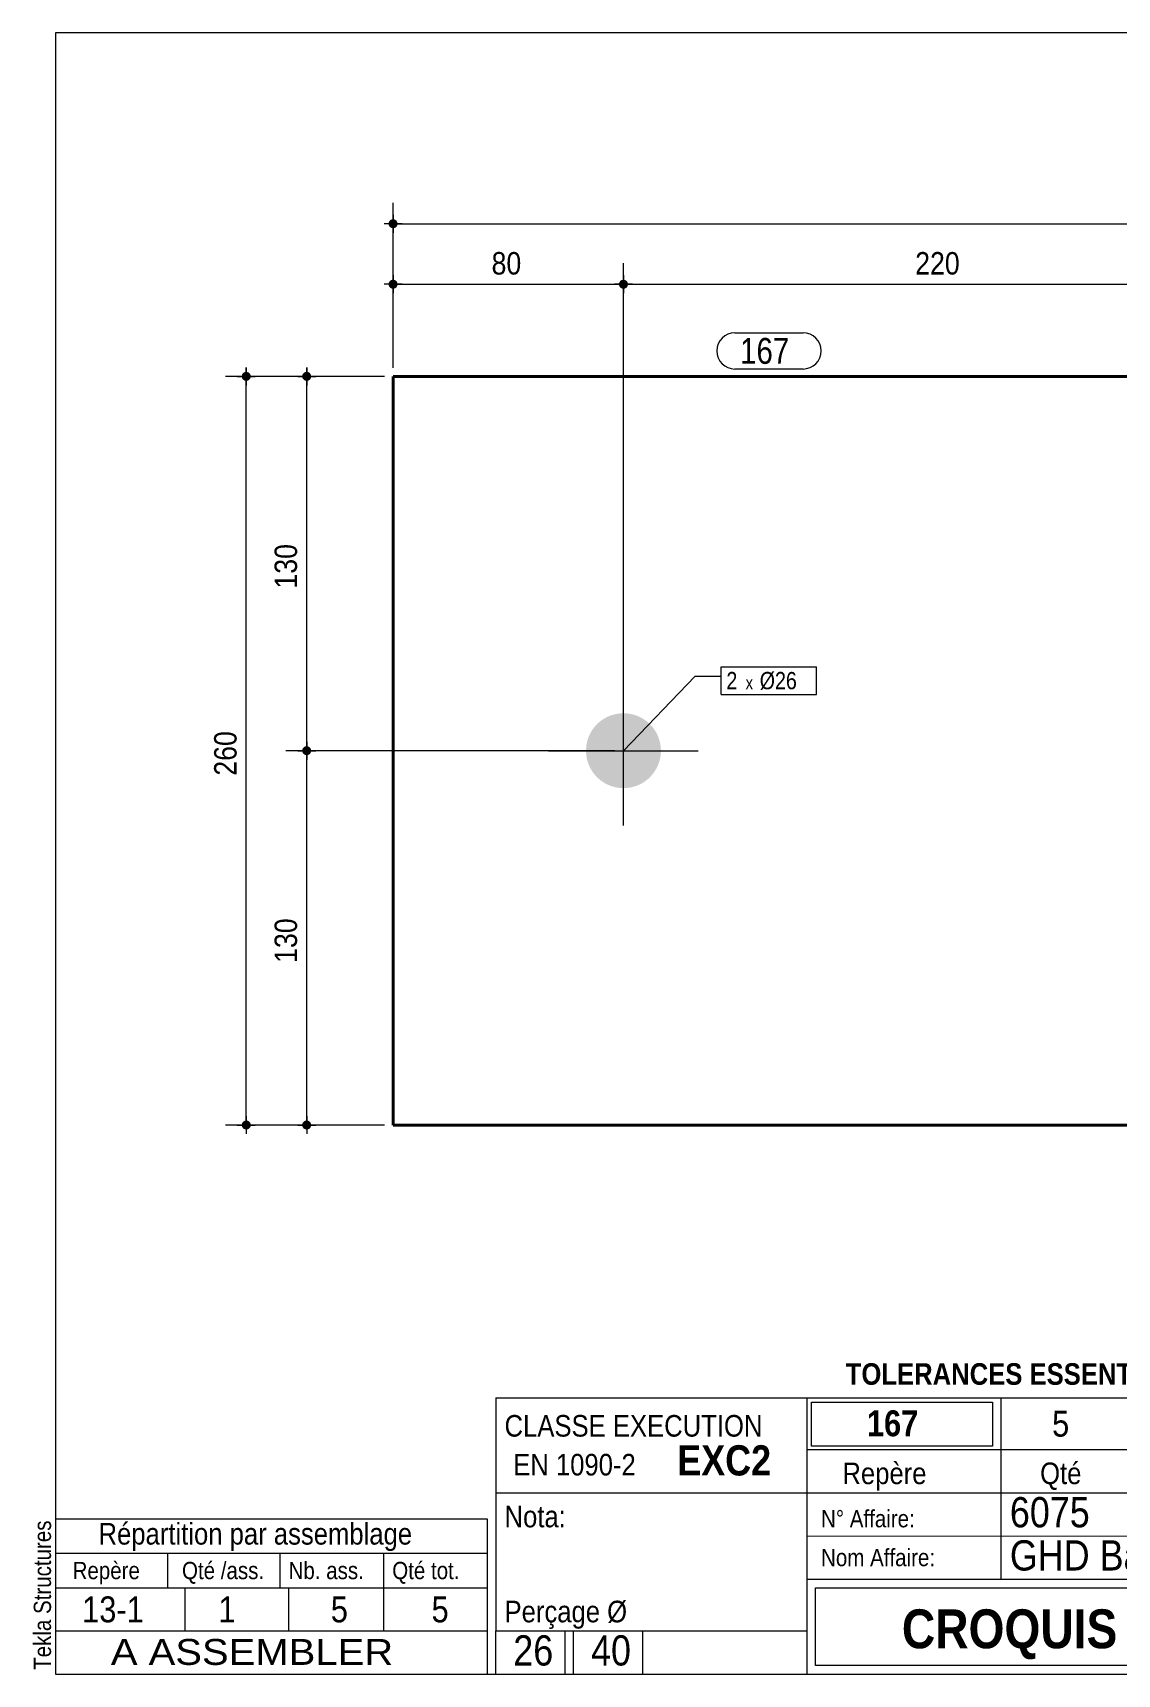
# Model space of a CAD drawing. Header units: millimetres. Extents: x 2 to 287, y 5 to 195.
# Drawn here: x 2.4 to 127.9, y 5 to 195 of the extents above; entities that cross this region are included whole.
import ezdxf

# ---------------------------------------------------------------- set-up
doc = ezdxf.new("R2010")
doc.units = ezdxf.units.MM
for name, color, linetype, lineweight in [('Autre type objet', 1, 'Continuous', 0), ('Boulon', 7, 'Continuous', 0), ('Cotation', 7, 'Continuous', 0), ('Désignation boulon', 3, 'Continuous', 0), ('Feuille dessin', 5, 'Continuous', 0), ('Piece', 2, 'Continuous', 0), ('Repère pièce', 3, 'Continuous', 0)]:
    doc.layers.add(name, color=color, linetype=linetype, lineweight=lineweight)
doc.styles.add('ARIAL', font='ARIAL.TTF')
doc.styles.add('ARIAL_BOLD', font='ARIALBD.TTF')
doc.styles.add('ARIAL_NARROW', font='ARIAL.TTF')
doc.styles.add('COMIC_SANS_MS', font='COMIC.TTF')

# ---------------------------------------------------------------- blocks, each defined once
blk = doc.blocks.new('*A2')
at = {"layer": 'Boulon'}
blk.add_hatch(color=256, dxfattribs=at).paths.add_polyline_path([(70.71, 107.57), (70.66, 107.57), (70.61, 107.57), (70.55, 107.57), (70.5, 107.57), (70.45, 107.58), (70.39, 107.58), (70.34, 107.59), (70.29, 107.59), (70.24, 107.6), (70.18, 107.61), (70.13, 107.61), (70.08, 107.62), (70.03, 107.63), (69.97, 107.64), (69.92, 107.65), (69.87, 107.66), (69.82, 107.67), (69.77, 107.68), (69.71, 107.7), (69.66, 107.71), (69.61, 107.72), (69.56, 107.74), (69.51, 107.75), (69.46, 107.77), (69.41, 107.79), (69.36, 107.8), (69.31, 107.82), (69.26, 107.84), (69.21, 107.86), (69.16, 107.88), (69.11, 107.9), (69.06, 107.92), (69.01, 107.94), (68.96, 107.96), (68.91, 107.98), (68.87, 108.01), (68.82, 108.03), (68.77, 108.05), (68.72, 108.08), (68.68, 108.1), (68.63, 108.13), (68.58, 108.16), (68.54, 108.18), (68.49, 108.21), (68.45, 108.24), (68.4, 108.27), (68.36, 108.3), (68.32, 108.33), (68.27, 108.36), (68.23, 108.39), (68.19, 108.42), (68.14, 108.45), (68.1, 108.48), (68.06, 108.52), (68.02, 108.55), (67.98, 108.58), (67.94, 108.62), (67.9, 108.65), (67.86, 108.69), (67.82, 108.73), (67.78, 108.76), (67.74, 108.8), (67.7, 108.84), (67.67, 108.87), (67.63, 108.91), (67.59, 108.95), (67.56, 108.99), (67.52, 109.03), (67.49, 109.07), (67.45, 109.11), (67.42, 109.15), (67.38, 109.19), (67.35, 109.23), (67.32, 109.28), (67.29, 109.32), (67.25, 109.36), (67.22, 109.4), (67.19, 109.45), (67.16, 109.49), (67.13, 109.54), (67.11, 109.58), (67.08, 109.63), (67.05, 109.67), (67.02, 109.72), (67, 109.76), (66.97, 109.81), (66.95, 109.86), (66.92, 109.9), (66.9, 109.95), (66.87, 110), (66.85, 110.05), (66.83, 110.1), (66.81, 110.14), (66.78, 110.19), (66.76, 110.24), (66.74, 110.29), (66.72, 110.34), (66.7, 110.39), (66.69, 110.44), (66.67, 110.49), (66.65, 110.54), (66.64, 110.59), (66.62, 110.64), (66.6, 110.69), (66.59, 110.74), (66.58, 110.8), (66.56, 110.85), (66.55, 110.9), (66.54, 110.95), (66.53, 111), (66.52, 111.05), (66.51, 111.11), (66.5, 111.16), (66.49, 111.21), (66.48, 111.26), (66.47, 111.32), (66.47, 111.37), (66.46, 111.42), (66.45, 111.48), (66.45, 111.53), (66.45, 111.58), (66.44, 111.63), (66.44, 111.69), (66.44, 111.74), (66.43, 111.79), (66.43, 111.85), (66.43, 111.9), (66.43, 111.95), (66.43, 112.01), (66.44, 112.06), (66.44, 112.11), (66.44, 112.17), (66.45, 112.22), (66.45, 112.27), (66.45, 112.32), (66.46, 112.38), (66.47, 112.43), (66.47, 112.48), (66.48, 112.54), (66.49, 112.59), (66.5, 112.64), (66.51, 112.69), (66.52, 112.75), (66.53, 112.8), (66.54, 112.85), (66.55, 112.9), (66.56, 112.95), (66.58, 113), (66.59, 113.06), (66.6, 113.11), (66.62, 113.16), (66.64, 113.21), (66.65, 113.26), (66.67, 113.31), (66.69, 113.36), (66.7, 113.41), (66.72, 113.46), (66.74, 113.51), (66.76, 113.56), (66.78, 113.61), (66.81, 113.66), (66.83, 113.7), (66.85, 113.75), (66.87, 113.8), (66.9, 113.85), (66.92, 113.9), (66.95, 113.94), (66.97, 113.99), (67, 114.04), (67.02, 114.08), (67.05, 114.13), (67.08, 114.17), (67.11, 114.22), (67.13, 114.26), (67.16, 114.31), (67.19, 114.35), (67.22, 114.4), (67.25, 114.44), (67.29, 114.48), (67.32, 114.52), (67.35, 114.57), (67.38, 114.61), (67.42, 114.65), (67.45, 114.69), (67.49, 114.73), (67.52, 114.77), (67.56, 114.81), (67.59, 114.85), (67.63, 114.89), (67.67, 114.93), (67.7, 114.96), (67.74, 115), (67.78, 115.04), (67.82, 115.07), (67.86, 115.11), (67.9, 115.15), (67.94, 115.18), (67.98, 115.22), (68.02, 115.25), (68.06, 115.28), (68.1, 115.32), (68.14, 115.35), (68.19, 115.38), (68.23, 115.41), (68.27, 115.44), (68.32, 115.47), (68.36, 115.5), (68.4, 115.53), (68.45, 115.56), (68.49, 115.59), (68.54, 115.62), (68.58, 115.64), (68.63, 115.67), (68.68, 115.7), (68.72, 115.72), (68.77, 115.75), (68.82, 115.77), (68.87, 115.79), (68.91, 115.82), (68.96, 115.84), (69.01, 115.86), (69.06, 115.88), (69.11, 115.9), (69.16, 115.92), (69.21, 115.94), (69.26, 115.96), (69.31, 115.98), (69.36, 116), (69.41, 116.01), (69.46, 116.03), (69.51, 116.05), (69.56, 116.06), (69.61, 116.08), (69.66, 116.09), (69.71, 116.1), (69.77, 116.12), (69.82, 116.13), (69.87, 116.14), (69.92, 116.15), (69.97, 116.16), (70.03, 116.17), (70.08, 116.18), (70.13, 116.19), (70.18, 116.19), (70.24, 116.2), (70.29, 116.21), (70.34, 116.21), (70.39, 116.22), (70.45, 116.22), (70.5, 116.23), (70.55, 116.23), (70.61, 116.23), (70.66, 116.23), (70.71, 116.23), (70.77, 116.23), (70.82, 116.23), (70.87, 116.23), (70.93, 116.23), (70.98, 116.23), (71.03, 116.23), (71.09, 116.22), (71.14, 116.22), (71.19, 116.21), (71.24, 116.21), (71.3, 116.2), (71.35, 116.19), (71.4, 116.19), (71.46, 116.18), (71.51, 116.17), (71.56, 116.16), (71.61, 116.15), (71.66, 116.14), (71.72, 116.13), (71.77, 116.12), (71.82, 116.1), (71.87, 116.09), (71.92, 116.08), (71.97, 116.06), (72.02, 116.05), (72.08, 116.03), (72.13, 116.01), (72.18, 116), (72.23, 115.98), (72.28, 115.96), (72.33, 115.94), (72.38, 115.92), (72.42, 115.9), (72.47, 115.88), (72.52, 115.86), (72.57, 115.84), (72.62, 115.82), (72.67, 115.79), (72.71, 115.77), (72.76, 115.75), (72.81, 115.72), (72.86, 115.7), (72.9, 115.67), (72.95, 115.64), (72.99, 115.62), (73.04, 115.59), (73.08, 115.56), (73.13, 115.53), (73.17, 115.5), (73.22, 115.47), (73.26, 115.44), (73.31, 115.41), (73.35, 115.38), (73.39, 115.35), (73.43, 115.32), (73.47, 115.28), (73.52, 115.25), (73.56, 115.22), (73.6, 115.18), (73.64, 115.15), (73.68, 115.11), (73.72, 115.07), (73.75, 115.04), (73.79, 115), (73.83, 114.96), (73.87, 114.93), (73.91, 114.89), (73.94, 114.85), (73.98, 114.81), (74.01, 114.77), (74.05, 114.73), (74.08, 114.69), (74.12, 114.65), (74.15, 114.61), (74.18, 114.57), (74.22, 114.52), (74.25, 114.48), (74.28, 114.44), (74.31, 114.4), (74.34, 114.35), (74.37, 114.31), (74.4, 114.26), (74.43, 114.22), (74.46, 114.17), (74.48, 114.13), (74.51, 114.08), (74.54, 114.04), (74.56, 113.99), (74.59, 113.94), (74.61, 113.9), (74.64, 113.85), (74.66, 113.8), (74.68, 113.75), (74.71, 113.7), (74.73, 113.66), (74.75, 113.61), (74.77, 113.56), (74.79, 113.51), (74.81, 113.46), (74.83, 113.41), (74.85, 113.36), (74.86, 113.31), (74.88, 113.26), (74.9, 113.21), (74.91, 113.16), (74.93, 113.11), (74.94, 113.06), (74.96, 113), (74.97, 112.95), (74.98, 112.9), (74.99, 112.85), (75.01, 112.8), (75.02, 112.75), (75.03, 112.69), (75.04, 112.64), (75.04, 112.59), (75.05, 112.54), (75.06, 112.48), (75.07, 112.43), (75.07, 112.38), (75.08, 112.32), (75.08, 112.27), (75.09, 112.22), (75.09, 112.17), (75.09, 112.11), (75.1, 112.06), (75.1, 112.01), (75.1, 111.95), (75.1, 111.9), (75.1, 111.85), (75.1, 111.79), (75.1, 111.74), (75.09, 111.69), (75.09, 111.63), (75.09, 111.58), (75.08, 111.53), (75.08, 111.48), (75.07, 111.42), (75.07, 111.37), (75.06, 111.32), (75.05, 111.26), (75.04, 111.21), (75.04, 111.16), (75.03, 111.11), (75.02, 111.05), (75.01, 111), (74.99, 110.95), (74.98, 110.9), (74.97, 110.85), (74.96, 110.8), (74.94, 110.74), (74.93, 110.69), (74.91, 110.64), (74.9, 110.59), (74.88, 110.54), (74.86, 110.49), (74.85, 110.44), (74.83, 110.39), (74.81, 110.34), (74.79, 110.29), (74.77, 110.24), (74.75, 110.19), (74.73, 110.14), (74.71, 110.1), (74.68, 110.05), (74.66, 110), (74.64, 109.95), (74.61, 109.9), (74.59, 109.86), (74.56, 109.81), (74.54, 109.76), (74.51, 109.72), (74.48, 109.67), (74.46, 109.63), (74.43, 109.58), (74.4, 109.54), (74.37, 109.49), (74.34, 109.45), (74.31, 109.4), (74.28, 109.36), (74.25, 109.32), (74.22, 109.28), (74.18, 109.23), (74.15, 109.19), (74.12, 109.15), (74.08, 109.11), (74.05, 109.07), (74.01, 109.03), (73.98, 108.99), (73.94, 108.95), (73.91, 108.91), (73.87, 108.87), (73.83, 108.84), (73.79, 108.8), (73.75, 108.76), (73.72, 108.73), (73.68, 108.69), (73.64, 108.65), (73.6, 108.62), (73.56, 108.58), (73.52, 108.55), (73.47, 108.52), (73.43, 108.48), (73.39, 108.45), (73.35, 108.42), (73.31, 108.39), (73.26, 108.36), (73.22, 108.33), (73.17, 108.3), (73.13, 108.27), (73.08, 108.24), (73.04, 108.21), (72.99, 108.18), (72.95, 108.16), (72.9, 108.13), (72.86, 108.1), (72.81, 108.08), (72.76, 108.05), (72.71, 108.03), (72.67, 108.01), (72.62, 107.98), (72.57, 107.96), (72.52, 107.94), (72.47, 107.92), (72.42, 107.9), (72.38, 107.88), (72.33, 107.86), (72.28, 107.84), (72.23, 107.82), (72.18, 107.8), (72.13, 107.79), (72.08, 107.77), (72.02, 107.75), (71.97, 107.74), (71.92, 107.72), (71.87, 107.71), (71.82, 107.7), (71.77, 107.68), (71.72, 107.67), (71.66, 107.66), (71.61, 107.65), (71.56, 107.64), (71.51, 107.63), (71.46, 107.62), (71.4, 107.61), (71.35, 107.61), (71.3, 107.6), (71.24, 107.59), (71.19, 107.59), (71.14, 107.58), (71.09, 107.58), (71.03, 107.57), (70.98, 107.57), (70.93, 107.57), (70.87, 107.57), (70.82, 107.57), (70.77, 107.57)], flags=17)
at = {"layer": 'Boulon', "linetype": 'Continuous', "lineweight": 0}
for p, q in [((70.77, 103.23), (70.77, 120.57)), ((62.1, 111.9), (79.43, 111.9))]:
    blk.add_line(p, q, dxfattribs=at)
blk = doc.blocks.new('*A3')
at = {"layer": 'Piece', "color": 2, "linetype": 'Continuous', "lineweight": 40}
for p, q in [((44.1, 155.233333), (244.1, 155.233333)), ((44.1, 68.566667), (44.1, 155.233333)), ((244.1, 68.566667), (44.1, 68.566667))]:
    blk.add_line(p, q, dxfattribs=at)
blk = doc.blocks.new('*A4')
at = {"layer": 'Feuille dessin', "linetype": 'Continuous', "lineweight": 0}
for p, q in [((282, 195), (5, 195)), ((5, 195), (5, 5)), ((5, 5), (282, 5))]:
    blk.add_line(p, q, dxfattribs=at)
at = {"layer": 'Feuille dessin', "style": 'ARIAL', "width": 0.85}
blk.add_text('Tekla Structures', height=2, rotation=90, dxfattribs=at).set_placement((4.5, 5.5))
blk = doc.blocks.new('*A5')
at = {"layer": 'Autre type objet', "linetype": 'Continuous', "lineweight": 0}
for p, q in [((56, 37), (92, 37)), ((56, 37), (56, 10)), ((92, 37), (92, 10)), ((56, 26), (92, 26)), ((56, 10), (92, 10)), ((56, 5), (56, 10)), ((64, 5), (64, 10)), ((65, 5), (65, 10)), ((73, 5), (73, 10)), ((56, 5), (64, 5)), ((65, 5), (73, 5))]:
    blk.add_line(p, q, dxfattribs=at)
at = {"layer": 'Autre type objet', "width": 0.85}
for s, height, style, p in [('CLASSE EXECUTION', 2.5, 'ARIAL', (57, 32.5)), ('EN 1090-2', 2.5, 'ARIAL', (58, 28)), ('EXC2', 3.5, 'ARIAL_BOLD', (77, 28)), ('Nota:', 2.5, 'ARIAL', (57, 22)), ('Perçage Ø', 2.5, 'ARIAL', (57, 11)), ('26', 3.5, 'ARIAL_NARROW', (58.014234, 6)), ('40', 3.5, 'ARIAL_NARROW', (67.014234, 6))]:
    blk.add_text(s, height=height, dxfattribs=dict(at, style=style)).set_placement(p)
blk = doc.blocks.new('*A6')
at = {"layer": 'Autre type objet', "linetype": 'Continuous', "lineweight": 0}
for p, q in [((5, 23), (55, 23)), ((5, 23), (5, 15)), ((55, 23), (55, 15)), ((5, 19), (55, 19)), ((18, 19), (18, 15)), ((31, 19), (31, 15)), ((43, 19), (43, 15)), ((5, 15), (55, 15)), ((5, 15), (5, 10)), ((20, 15), (20, 10)), ((32, 15), (32, 10)), ((43, 15), (43, 10)), ((55, 15), (55, 10)), ((5, 10), (55, 10))]:
    blk.add_line(p, q, dxfattribs=at)
at = {"layer": 'Autre type objet', "style": 'ARIAL', "width": 0.85}
for s, height, p in [('Répartition par assemblage', 2.5, (10, 20)), ('Repère', 2, (7, 16)), ('Qté /ass.', 2, (19.663086, 16)), ('Nb. ass.', 2, (32, 16)), ('Qté tot.', 2, (44, 16)), ('13-1', 3, (8.103027, 11)), ('1', 3, (23.885986, 11)), ('5', 3, (36.889404, 11)), ('5', 3, (48.551514, 11))]:
    blk.add_text(s, height=height, dxfattribs=at).set_placement(p)
blk = doc.blocks.new('*A8')
at = {"layer": 'Autre type objet', "linetype": 'Continuous', "lineweight": 0}
for p, q in [((92, 37), (282, 37)), ((92, 37), (92, 31)), ((92.51953, 36.5), (113.5, 36.5)), ((92.51953, 31.394341), (92.51953, 36.5)), ((113.5, 36.5), (113.5, 31.394341)), ((114.5, 31), (114.5, 37)), ((92, 31), (282, 31)), ((92, 31), (92, 5)), ((113.5, 31.394341), (92.51953, 31.394341)), ((114.5, 16), (114.5, 31)), ((92, 26), (282, 26)), ((92, 21), (241.327069, 20.935451)), ((92, 16), (181, 16)), ((93, 15), (180, 15)), ((93, 6), (93, 15)), ((180, 6), (93, 6)), ((92, 5), (282, 5))]:
    blk.add_line(p, q, dxfattribs=at)
at = {"layer": 'Autre type objet', "width": 0.85}
for s, height, style, p in [('TOLERANCES ESSENTIELLES CONFORMES A LA NORME 1090-1', 2.5, 'ARIAL_BOLD', (96.5, 38.5)), ('167', 3, 'ARIAL_BOLD', (98.951496, 32.540141)), ('5', 3, 'ARIAL', (120.389893, 32.5)), ('Repère', 2.5, 'ARIAL', (96.112978, 27)), ('Qté', 2.5, 'ARIAL', (119, 27)), ('6075', 3.5, 'ARIAL', (115.5, 22)), ('N° Affaire:', 2, 'ARIAL', (93.640566, 22)), ('Nom Affaire:', 2, 'ARIAL', (93.640566, 17.5)), ('GHD Bât N', 3.5, 'ARIAL', (115.5, 17)), ('CROQUIS   DE  DEBIT', 4.5, 'ARIAL_BOLD', (103, 8))]:
    blk.add_text(s, height=height, dxfattribs=dict(at, style=style)).set_placement(p)
blk = doc.blocks.new('*A9')
at = {"layer": 'Autre type objet', "linetype": 'Continuous', "lineweight": 0}
for p, q in [((5, 10), (55, 10)), ((5, 10), (5, 5)), ((55, 10), (55, 5)), ((5, 5), (55, 5))]:
    blk.add_line(p, q, dxfattribs=at)
at = {"layer": 'Autre type objet', "style": 'ARIAL', "width": 1.105}
blk.add_text('A ASSEMBLER', height=3, dxfattribs=at).set_placement((11.423651, 6.073465))
blk = doc.blocks.new('*A10')
at = {"layer": 'Cotation'}
for points in [[(27.07, 154.71), (27.05, 154.72), (27.02, 154.72), (27, 154.72), (26.97, 154.73), (26.95, 154.74), (26.92, 154.74), (26.9, 154.75), (26.88, 154.76), (26.85, 154.77), (26.83, 154.79), (26.81, 154.8), (26.79, 154.82), (26.77, 154.83), (26.75, 154.85), (26.73, 154.87), (26.71, 154.88), (26.7, 154.9), (26.68, 154.92), (26.67, 154.94), (26.65, 154.97), (26.64, 154.99), (26.63, 155.01), (26.62, 155.03), (26.61, 155.06), (26.6, 155.08), (26.6, 155.11), (26.59, 155.13), (26.59, 155.16), (26.58, 155.18), (26.58, 155.21), (26.58, 155.23), (26.58, 155.26), (26.58, 155.28), (26.59, 155.31), (26.59, 155.33), (26.6, 155.36), (26.6, 155.38), (26.61, 155.41), (26.62, 155.43), (26.63, 155.46), (26.64, 155.48), (26.65, 155.5), (26.67, 155.52), (26.68, 155.54), (26.7, 155.56), (26.71, 155.58), (26.73, 155.6), (26.75, 155.62), (26.77, 155.64), (26.79, 155.65), (26.81, 155.67), (26.83, 155.68), (26.85, 155.69), (26.88, 155.7), (26.9, 155.71), (26.92, 155.72), (26.95, 155.73), (26.97, 155.74), (27, 155.74), (27.02, 155.75), (27.05, 155.75), (27.07, 155.75), (27.1, 155.75), (27.13, 155.75), (27.15, 155.75), (27.18, 155.75), (27.2, 155.74), (27.23, 155.74), (27.25, 155.73), (27.28, 155.72), (27.3, 155.71), (27.32, 155.7), (27.35, 155.69), (27.37, 155.68), (27.39, 155.67), (27.41, 155.65), (27.43, 155.64), (27.45, 155.62), (27.47, 155.6), (27.49, 155.58), (27.5, 155.56), (27.52, 155.54), (27.53, 155.52), (27.55, 155.5), (27.56, 155.48), (27.57, 155.46), (27.58, 155.43), (27.59, 155.41), (27.6, 155.38), (27.6, 155.36), (27.61, 155.33), (27.61, 155.31), (27.62, 155.28), (27.62, 155.26), (27.62, 155.23), (27.62, 155.21), (27.62, 155.18), (27.61, 155.16), (27.61, 155.13), (27.6, 155.11), (27.6, 155.08), (27.59, 155.06), (27.58, 155.03), (27.57, 155.01), (27.56, 154.99), (27.55, 154.97), (27.53, 154.94), (27.52, 154.92), (27.5, 154.9), (27.49, 154.88), (27.47, 154.87), (27.45, 154.85), (27.43, 154.83), (27.41, 154.82), (27.39, 154.8), (27.37, 154.79), (27.35, 154.77), (27.32, 154.76), (27.3, 154.75), (27.28, 154.74), (27.25, 154.74), (27.23, 154.73), (27.2, 154.72), (27.18, 154.72), (27.15, 154.72), (27.13, 154.71), (27.1, 154.71)], [(27.07, 68.05), (27.05, 68.05), (27.02, 68.05), (27, 68.06), (26.97, 68.06), (26.95, 68.07), (26.92, 68.08), (26.9, 68.09), (26.88, 68.1), (26.85, 68.11), (26.83, 68.12), (26.81, 68.13), (26.79, 68.15), (26.77, 68.16), (26.75, 68.18), (26.73, 68.2), (26.71, 68.22), (26.7, 68.24), (26.68, 68.26), (26.67, 68.28), (26.65, 68.3), (26.64, 68.32), (26.63, 68.34), (26.62, 68.37), (26.61, 68.39), (26.6, 68.42), (26.6, 68.44), (26.59, 68.47), (26.59, 68.49), (26.58, 68.52), (26.58, 68.54), (26.58, 68.57), (26.58, 68.59), (26.58, 68.62), (26.59, 68.64), (26.59, 68.67), (26.6, 68.69), (26.6, 68.72), (26.61, 68.74), (26.62, 68.77), (26.63, 68.79), (26.64, 68.81), (26.65, 68.83), (26.67, 68.86), (26.68, 68.88), (26.7, 68.9), (26.71, 68.92), (26.73, 68.93), (26.75, 68.95), (26.77, 68.97), (26.79, 68.98), (26.81, 69), (26.83, 69.01), (26.85, 69.03), (26.88, 69.04), (26.9, 69.05), (26.92, 69.06), (26.95, 69.06), (26.97, 69.07), (27, 69.08), (27.02, 69.08), (27.05, 69.08), (27.07, 69.09), (27.1, 69.09), (27.13, 69.09), (27.15, 69.08), (27.18, 69.08), (27.2, 69.08), (27.23, 69.07), (27.25, 69.06), (27.28, 69.06), (27.3, 69.05), (27.32, 69.04), (27.35, 69.03), (27.37, 69.01), (27.39, 69), (27.41, 68.98), (27.43, 68.97), (27.45, 68.95), (27.47, 68.93), (27.49, 68.92), (27.5, 68.9), (27.52, 68.88), (27.53, 68.86), (27.55, 68.83), (27.56, 68.81), (27.57, 68.79), (27.58, 68.77), (27.59, 68.74), (27.6, 68.72), (27.6, 68.69), (27.61, 68.67), (27.61, 68.64), (27.62, 68.62), (27.62, 68.59), (27.62, 68.57), (27.62, 68.54), (27.62, 68.52), (27.61, 68.49), (27.61, 68.47), (27.6, 68.44), (27.6, 68.42), (27.59, 68.39), (27.58, 68.37), (27.57, 68.34), (27.56, 68.32), (27.55, 68.3), (27.53, 68.28), (27.52, 68.26), (27.5, 68.24), (27.49, 68.22), (27.47, 68.2), (27.45, 68.18), (27.43, 68.16), (27.41, 68.15), (27.39, 68.13), (27.37, 68.12), (27.35, 68.11), (27.32, 68.1), (27.3, 68.09), (27.28, 68.08), (27.25, 68.07), (27.23, 68.06), (27.2, 68.06), (27.18, 68.05), (27.15, 68.05), (27.13, 68.05), (27.1, 68.05)]]:
    blk.add_hatch(color=256, dxfattribs=at).paths.add_polyline_path(points, flags=17)
at = {"layer": 'Cotation', "linetype": 'Continuous', "lineweight": 0}
for p, q in [((27.1, 156.27), (27.1, 154.19)), ((27.1, 155.23), (27.1, 156.27)), ((43.1, 155.23), (24.68, 155.23)), ((26.06, 155.23), (28.14, 155.23)), ((27.1, 68.57), (27.1, 155.23)), ((43.1, 68.57), (24.68, 68.57)), ((26.06, 68.57), (28.14, 68.57)), ((27.1, 69.61), (27.1, 67.53)), ((27.1, 68.57), (27.1, 67.53))]:
    blk.add_line(p, q, dxfattribs=at)
at = {"layer": 'Cotation'}
for p in [(27.1, 155.23), (27.1, 68.57)]:
    blk.add_point(p, dxfattribs=at)
at = {"layer": 'Cotation', "style": 'ARIAL', "width": 0.85}
blk.add_text('260', height=2.6, rotation=90.0002, dxfattribs=at).set_placement((25.98, 109.01))
blk = doc.blocks.new('*A11')
at = {"layer": 'Cotation'}
for points in [[(34.07, 111.38), (34.05, 111.38), (34.02, 111.39), (34, 111.39), (33.97, 111.4), (33.95, 111.4), (33.92, 111.41), (33.9, 111.42), (33.88, 111.43), (33.85, 111.44), (33.83, 111.45), (33.81, 111.47), (33.79, 111.48), (33.77, 111.5), (33.75, 111.51), (33.73, 111.53), (33.71, 111.55), (33.7, 111.57), (33.68, 111.59), (33.67, 111.61), (33.65, 111.63), (33.64, 111.65), (33.63, 111.68), (33.62, 111.7), (33.61, 111.72), (33.6, 111.75), (33.6, 111.77), (33.59, 111.8), (33.59, 111.82), (33.58, 111.85), (33.58, 111.87), (33.58, 111.9), (33.58, 111.93), (33.58, 111.95), (33.59, 111.98), (33.59, 112), (33.6, 112.03), (33.6, 112.05), (33.61, 112.08), (33.62, 112.1), (33.63, 112.12), (33.64, 112.15), (33.65, 112.17), (33.67, 112.19), (33.68, 112.21), (33.7, 112.23), (33.71, 112.25), (33.73, 112.27), (33.75, 112.29), (33.77, 112.3), (33.79, 112.32), (33.81, 112.33), (33.83, 112.35), (33.85, 112.36), (33.88, 112.37), (33.9, 112.38), (33.92, 112.39), (33.95, 112.4), (33.97, 112.4), (34, 112.41), (34.02, 112.41), (34.05, 112.42), (34.07, 112.42), (34.1, 112.42), (34.13, 112.42), (34.15, 112.42), (34.18, 112.41), (34.2, 112.41), (34.23, 112.4), (34.25, 112.4), (34.28, 112.39), (34.3, 112.38), (34.32, 112.37), (34.35, 112.36), (34.37, 112.35), (34.39, 112.33), (34.41, 112.32), (34.43, 112.3), (34.45, 112.29), (34.47, 112.27), (34.49, 112.25), (34.5, 112.23), (34.52, 112.21), (34.53, 112.19), (34.55, 112.17), (34.56, 112.15), (34.57, 112.12), (34.58, 112.1), (34.59, 112.08), (34.6, 112.05), (34.6, 112.03), (34.61, 112), (34.61, 111.98), (34.62, 111.95), (34.62, 111.93), (34.62, 111.9), (34.62, 111.87), (34.62, 111.85), (34.61, 111.82), (34.61, 111.8), (34.6, 111.77), (34.6, 111.75), (34.59, 111.72), (34.58, 111.7), (34.57, 111.68), (34.56, 111.65), (34.55, 111.63), (34.53, 111.61), (34.52, 111.59), (34.5, 111.57), (34.49, 111.55), (34.47, 111.53), (34.45, 111.51), (34.43, 111.5), (34.41, 111.48), (34.39, 111.47), (34.37, 111.45), (34.35, 111.44), (34.32, 111.43), (34.3, 111.42), (34.28, 111.41), (34.25, 111.4), (34.23, 111.4), (34.2, 111.39), (34.18, 111.39), (34.15, 111.38), (34.13, 111.38), (34.1, 111.38)], [(34.07, 68.05), (34.05, 68.05), (34.02, 68.05), (34, 68.06), (33.97, 68.06), (33.95, 68.07), (33.92, 68.08), (33.9, 68.09), (33.88, 68.1), (33.85, 68.11), (33.83, 68.12), (33.81, 68.13), (33.79, 68.15), (33.77, 68.16), (33.75, 68.18), (33.73, 68.2), (33.71, 68.22), (33.7, 68.24), (33.68, 68.26), (33.67, 68.28), (33.65, 68.3), (33.64, 68.32), (33.63, 68.34), (33.62, 68.37), (33.61, 68.39), (33.6, 68.42), (33.6, 68.44), (33.59, 68.47), (33.59, 68.49), (33.58, 68.52), (33.58, 68.54), (33.58, 68.57), (33.58, 68.59), (33.58, 68.62), (33.59, 68.64), (33.59, 68.67), (33.6, 68.69), (33.6, 68.72), (33.61, 68.74), (33.62, 68.77), (33.63, 68.79), (33.64, 68.81), (33.65, 68.83), (33.67, 68.86), (33.68, 68.88), (33.7, 68.9), (33.71, 68.92), (33.73, 68.93), (33.75, 68.95), (33.77, 68.97), (33.79, 68.98), (33.81, 69), (33.83, 69.01), (33.85, 69.03), (33.88, 69.04), (33.9, 69.05), (33.92, 69.06), (33.95, 69.06), (33.97, 69.07), (34, 69.08), (34.02, 69.08), (34.05, 69.08), (34.07, 69.09), (34.1, 69.09), (34.13, 69.09), (34.15, 69.08), (34.18, 69.08), (34.2, 69.08), (34.23, 69.07), (34.25, 69.06), (34.28, 69.06), (34.3, 69.05), (34.32, 69.04), (34.35, 69.03), (34.37, 69.01), (34.39, 69), (34.41, 68.98), (34.43, 68.97), (34.45, 68.95), (34.47, 68.93), (34.49, 68.92), (34.5, 68.9), (34.52, 68.88), (34.53, 68.86), (34.55, 68.83), (34.56, 68.81), (34.57, 68.79), (34.58, 68.77), (34.59, 68.74), (34.6, 68.72), (34.6, 68.69), (34.61, 68.67), (34.61, 68.64), (34.62, 68.62), (34.62, 68.59), (34.62, 68.57), (34.62, 68.54), (34.62, 68.52), (34.61, 68.49), (34.61, 68.47), (34.6, 68.44), (34.6, 68.42), (34.59, 68.39), (34.58, 68.37), (34.57, 68.34), (34.56, 68.32), (34.55, 68.3), (34.53, 68.28), (34.52, 68.26), (34.5, 68.24), (34.49, 68.22), (34.47, 68.2), (34.45, 68.18), (34.43, 68.16), (34.41, 68.15), (34.39, 68.13), (34.37, 68.12), (34.35, 68.11), (34.32, 68.1), (34.3, 68.09), (34.28, 68.08), (34.25, 68.07), (34.23, 68.06), (34.2, 68.06), (34.18, 68.05), (34.15, 68.05), (34.13, 68.05), (34.1, 68.05)]]:
    blk.add_hatch(color=256, dxfattribs=at).paths.add_polyline_path(points, flags=17)
at = {"layer": 'Cotation', "linetype": 'Continuous', "lineweight": 0}
for p, q in [((34.1, 112.94), (34.1, 110.86)), ((34.1, 111.9), (34.1, 112.94)), ((69.77, 111.9), (31.68, 111.9)), ((33.06, 111.9), (35.14, 111.9)), ((34.1, 68.57), (34.1, 111.9)), ((43.1, 68.57), (31.68, 68.57)), ((33.06, 68.57), (35.14, 68.57)), ((34.1, 69.61), (34.1, 67.53)), ((34.1, 68.57), (34.1, 67.53))]:
    blk.add_line(p, q, dxfattribs=at)
at = {"layer": 'Cotation'}
for p in [(34.1, 111.9), (34.1, 68.57)]:
    blk.add_point(p, dxfattribs=at)
at = {"layer": 'Cotation', "style": 'ARIAL', "width": 0.85}
blk.add_text('130', height=2.6, rotation=90.0002, dxfattribs=at).set_placement((32.98, 87.34))
blk = doc.blocks.new('*A12')
at = {"layer": 'Cotation'}
for points in [[(34.07, 154.71), (34.05, 154.72), (34.02, 154.72), (34, 154.72), (33.97, 154.73), (33.95, 154.74), (33.92, 154.74), (33.9, 154.75), (33.88, 154.76), (33.85, 154.77), (33.83, 154.79), (33.81, 154.8), (33.79, 154.82), (33.77, 154.83), (33.75, 154.85), (33.73, 154.87), (33.71, 154.88), (33.7, 154.9), (33.68, 154.92), (33.67, 154.94), (33.65, 154.97), (33.64, 154.99), (33.63, 155.01), (33.62, 155.03), (33.61, 155.06), (33.6, 155.08), (33.6, 155.11), (33.59, 155.13), (33.59, 155.16), (33.58, 155.18), (33.58, 155.21), (33.58, 155.23), (33.58, 155.26), (33.58, 155.28), (33.59, 155.31), (33.59, 155.33), (33.6, 155.36), (33.6, 155.38), (33.61, 155.41), (33.62, 155.43), (33.63, 155.46), (33.64, 155.48), (33.65, 155.5), (33.67, 155.52), (33.68, 155.54), (33.7, 155.56), (33.71, 155.58), (33.73, 155.6), (33.75, 155.62), (33.77, 155.64), (33.79, 155.65), (33.81, 155.67), (33.83, 155.68), (33.85, 155.69), (33.88, 155.7), (33.9, 155.71), (33.92, 155.72), (33.95, 155.73), (33.97, 155.74), (34, 155.74), (34.02, 155.75), (34.05, 155.75), (34.07, 155.75), (34.1, 155.75), (34.13, 155.75), (34.15, 155.75), (34.18, 155.75), (34.2, 155.74), (34.23, 155.74), (34.25, 155.73), (34.28, 155.72), (34.3, 155.71), (34.32, 155.7), (34.35, 155.69), (34.37, 155.68), (34.39, 155.67), (34.41, 155.65), (34.43, 155.64), (34.45, 155.62), (34.47, 155.6), (34.49, 155.58), (34.5, 155.56), (34.52, 155.54), (34.53, 155.52), (34.55, 155.5), (34.56, 155.48), (34.57, 155.46), (34.58, 155.43), (34.59, 155.41), (34.6, 155.38), (34.6, 155.36), (34.61, 155.33), (34.61, 155.31), (34.62, 155.28), (34.62, 155.26), (34.62, 155.23), (34.62, 155.21), (34.62, 155.18), (34.61, 155.16), (34.61, 155.13), (34.6, 155.11), (34.6, 155.08), (34.59, 155.06), (34.58, 155.03), (34.57, 155.01), (34.56, 154.99), (34.55, 154.97), (34.53, 154.94), (34.52, 154.92), (34.5, 154.9), (34.49, 154.88), (34.47, 154.87), (34.45, 154.85), (34.43, 154.83), (34.41, 154.82), (34.39, 154.8), (34.37, 154.79), (34.35, 154.77), (34.32, 154.76), (34.3, 154.75), (34.28, 154.74), (34.25, 154.74), (34.23, 154.73), (34.2, 154.72), (34.18, 154.72), (34.15, 154.72), (34.13, 154.71), (34.1, 154.71)], [(34.07, 111.38), (34.05, 111.38), (34.02, 111.39), (34, 111.39), (33.97, 111.4), (33.95, 111.4), (33.92, 111.41), (33.9, 111.42), (33.88, 111.43), (33.85, 111.44), (33.83, 111.45), (33.81, 111.47), (33.79, 111.48), (33.77, 111.5), (33.75, 111.51), (33.73, 111.53), (33.71, 111.55), (33.7, 111.57), (33.68, 111.59), (33.67, 111.61), (33.65, 111.63), (33.64, 111.65), (33.63, 111.68), (33.62, 111.7), (33.61, 111.72), (33.6, 111.75), (33.6, 111.77), (33.59, 111.8), (33.59, 111.82), (33.58, 111.85), (33.58, 111.87), (33.58, 111.9), (33.58, 111.93), (33.58, 111.95), (33.59, 111.98), (33.59, 112), (33.6, 112.03), (33.6, 112.05), (33.61, 112.08), (33.62, 112.1), (33.63, 112.12), (33.64, 112.15), (33.65, 112.17), (33.67, 112.19), (33.68, 112.21), (33.7, 112.23), (33.71, 112.25), (33.73, 112.27), (33.75, 112.29), (33.77, 112.3), (33.79, 112.32), (33.81, 112.33), (33.83, 112.35), (33.85, 112.36), (33.88, 112.37), (33.9, 112.38), (33.92, 112.39), (33.95, 112.4), (33.97, 112.4), (34, 112.41), (34.02, 112.41), (34.05, 112.42), (34.07, 112.42), (34.1, 112.42), (34.13, 112.42), (34.15, 112.42), (34.18, 112.41), (34.2, 112.41), (34.23, 112.4), (34.25, 112.4), (34.28, 112.39), (34.3, 112.38), (34.32, 112.37), (34.35, 112.36), (34.37, 112.35), (34.39, 112.33), (34.41, 112.32), (34.43, 112.3), (34.45, 112.29), (34.47, 112.27), (34.49, 112.25), (34.5, 112.23), (34.52, 112.21), (34.53, 112.19), (34.55, 112.17), (34.56, 112.15), (34.57, 112.12), (34.58, 112.1), (34.59, 112.08), (34.6, 112.05), (34.6, 112.03), (34.61, 112), (34.61, 111.98), (34.62, 111.95), (34.62, 111.93), (34.62, 111.9), (34.62, 111.87), (34.62, 111.85), (34.61, 111.82), (34.61, 111.8), (34.6, 111.77), (34.6, 111.75), (34.59, 111.72), (34.58, 111.7), (34.57, 111.68), (34.56, 111.65), (34.55, 111.63), (34.53, 111.61), (34.52, 111.59), (34.5, 111.57), (34.49, 111.55), (34.47, 111.53), (34.45, 111.51), (34.43, 111.5), (34.41, 111.48), (34.39, 111.47), (34.37, 111.45), (34.35, 111.44), (34.32, 111.43), (34.3, 111.42), (34.28, 111.41), (34.25, 111.4), (34.23, 111.4), (34.2, 111.39), (34.18, 111.39), (34.15, 111.38), (34.13, 111.38), (34.1, 111.38)]]:
    blk.add_hatch(color=256, dxfattribs=at).paths.add_polyline_path(points, flags=17)
at = {"layer": 'Cotation', "linetype": 'Continuous', "lineweight": 0}
for p, q in [((34.1, 156.27), (34.1, 154.19)), ((34.1, 155.23), (34.1, 156.27)), ((43.1, 155.23), (31.68, 155.23)), ((33.06, 155.23), (35.14, 155.23)), ((34.1, 111.9), (34.1, 155.23)), ((34.1, 112.94), (34.1, 110.86)), ((69.77, 111.9), (31.68, 111.9)), ((33.06, 111.9), (35.14, 111.9)), ((34.1, 111.9), (34.1, 110.86))]:
    blk.add_line(p, q, dxfattribs=at)
at = {"layer": 'Cotation'}
for p in [(34.1, 155.23), (34.1, 111.9)]:
    blk.add_point(p, dxfattribs=at)
at = {"layer": 'Cotation', "style": 'ARIAL', "width": 0.85}
blk.add_text('130', height=2.6, rotation=90.0002, dxfattribs=at).set_placement((32.98, 130.67))
blk = doc.blocks.new('*A13')
at = {"layer": 'Cotation'}
blk.add_hatch(color=256, dxfattribs=at).paths.add_polyline_path([(44.07, 172.38), (44.05, 172.38), (44.02, 172.39), (44, 172.39), (43.97, 172.4), (43.95, 172.4), (43.92, 172.41), (43.9, 172.42), (43.88, 172.43), (43.85, 172.44), (43.83, 172.45), (43.81, 172.47), (43.79, 172.48), (43.77, 172.5), (43.75, 172.51), (43.73, 172.53), (43.71, 172.55), (43.7, 172.57), (43.68, 172.59), (43.67, 172.61), (43.65, 172.63), (43.64, 172.65), (43.63, 172.68), (43.62, 172.7), (43.61, 172.72), (43.6, 172.75), (43.6, 172.77), (43.59, 172.8), (43.59, 172.82), (43.58, 172.85), (43.58, 172.87), (43.58, 172.9), (43.58, 172.93), (43.58, 172.95), (43.59, 172.98), (43.59, 173), (43.6, 173.03), (43.6, 173.05), (43.61, 173.08), (43.62, 173.1), (43.63, 173.12), (43.64, 173.15), (43.65, 173.17), (43.67, 173.19), (43.68, 173.21), (43.7, 173.23), (43.71, 173.25), (43.73, 173.27), (43.75, 173.29), (43.77, 173.3), (43.79, 173.32), (43.81, 173.33), (43.83, 173.35), (43.85, 173.36), (43.88, 173.37), (43.9, 173.38), (43.92, 173.39), (43.95, 173.4), (43.97, 173.4), (44, 173.41), (44.02, 173.41), (44.05, 173.42), (44.07, 173.42), (44.1, 173.42), (44.13, 173.42), (44.15, 173.42), (44.18, 173.41), (44.2, 173.41), (44.23, 173.4), (44.25, 173.4), (44.28, 173.39), (44.3, 173.38), (44.32, 173.37), (44.35, 173.36), (44.37, 173.35), (44.39, 173.33), (44.41, 173.32), (44.43, 173.3), (44.45, 173.29), (44.47, 173.27), (44.49, 173.25), (44.5, 173.23), (44.52, 173.21), (44.53, 173.19), (44.55, 173.17), (44.56, 173.15), (44.57, 173.12), (44.58, 173.1), (44.59, 173.08), (44.6, 173.05), (44.6, 173.03), (44.61, 173), (44.61, 172.98), (44.62, 172.95), (44.62, 172.93), (44.62, 172.9), (44.62, 172.87), (44.62, 172.85), (44.61, 172.82), (44.61, 172.8), (44.6, 172.77), (44.6, 172.75), (44.59, 172.72), (44.58, 172.7), (44.57, 172.68), (44.56, 172.65), (44.55, 172.63), (44.53, 172.61), (44.52, 172.59), (44.5, 172.57), (44.49, 172.55), (44.47, 172.53), (44.45, 172.51), (44.43, 172.5), (44.41, 172.48), (44.39, 172.47), (44.37, 172.45), (44.35, 172.44), (44.32, 172.43), (44.3, 172.42), (44.28, 172.41), (44.25, 172.4), (44.23, 172.4), (44.2, 172.39), (44.18, 172.39), (44.15, 172.38), (44.13, 172.38), (44.1, 172.38)], flags=17)
at = {"layer": 'Cotation', "linetype": 'Continuous', "lineweight": 0}
for p, q in [((44.1, 156.23), (44.1, 175.32)), ((45.14, 172.9), (43.06, 172.9)), ((44.1, 172.9), (43.06, 172.9)), ((44.1, 173.94), (44.1, 171.86)), ((44.1, 172.9), (244.1, 172.9))]:
    blk.add_line(p, q, dxfattribs=at)
at = {"layer": 'Cotation'}
blk.add_point((44.1, 172.9), dxfattribs=at)
blk = doc.blocks.new('*A14')
at = {"layer": 'Cotation'}
for points in [[(44.07, 165.38), (44.05, 165.38), (44.02, 165.39), (44, 165.39), (43.97, 165.4), (43.95, 165.4), (43.92, 165.41), (43.9, 165.42), (43.88, 165.43), (43.85, 165.44), (43.83, 165.45), (43.81, 165.47), (43.79, 165.48), (43.77, 165.5), (43.75, 165.51), (43.73, 165.53), (43.71, 165.55), (43.7, 165.57), (43.68, 165.59), (43.67, 165.61), (43.65, 165.63), (43.64, 165.65), (43.63, 165.68), (43.62, 165.7), (43.61, 165.72), (43.6, 165.75), (43.6, 165.77), (43.59, 165.8), (43.59, 165.82), (43.58, 165.85), (43.58, 165.87), (43.58, 165.9), (43.58, 165.93), (43.58, 165.95), (43.59, 165.98), (43.59, 166), (43.6, 166.03), (43.6, 166.05), (43.61, 166.08), (43.62, 166.1), (43.63, 166.12), (43.64, 166.15), (43.65, 166.17), (43.67, 166.19), (43.68, 166.21), (43.7, 166.23), (43.71, 166.25), (43.73, 166.27), (43.75, 166.29), (43.77, 166.3), (43.79, 166.32), (43.81, 166.33), (43.83, 166.35), (43.85, 166.36), (43.88, 166.37), (43.9, 166.38), (43.92, 166.39), (43.95, 166.4), (43.97, 166.4), (44, 166.41), (44.02, 166.41), (44.05, 166.42), (44.07, 166.42), (44.1, 166.42), (44.13, 166.42), (44.15, 166.42), (44.18, 166.41), (44.2, 166.41), (44.23, 166.4), (44.25, 166.4), (44.28, 166.39), (44.3, 166.38), (44.32, 166.37), (44.35, 166.36), (44.37, 166.35), (44.39, 166.33), (44.41, 166.32), (44.43, 166.3), (44.45, 166.29), (44.47, 166.27), (44.49, 166.25), (44.5, 166.23), (44.52, 166.21), (44.53, 166.19), (44.55, 166.17), (44.56, 166.15), (44.57, 166.12), (44.58, 166.1), (44.59, 166.08), (44.6, 166.05), (44.6, 166.03), (44.61, 166), (44.61, 165.98), (44.62, 165.95), (44.62, 165.93), (44.62, 165.9), (44.62, 165.87), (44.62, 165.85), (44.61, 165.82), (44.61, 165.8), (44.6, 165.77), (44.6, 165.75), (44.59, 165.72), (44.58, 165.7), (44.57, 165.68), (44.56, 165.65), (44.55, 165.63), (44.53, 165.61), (44.52, 165.59), (44.5, 165.57), (44.49, 165.55), (44.47, 165.53), (44.45, 165.51), (44.43, 165.5), (44.41, 165.48), (44.39, 165.47), (44.37, 165.45), (44.35, 165.44), (44.32, 165.43), (44.3, 165.42), (44.28, 165.41), (44.25, 165.4), (44.23, 165.4), (44.2, 165.39), (44.18, 165.39), (44.15, 165.38), (44.13, 165.38), (44.1, 165.38)], [(70.74, 165.38), (70.72, 165.38), (70.69, 165.39), (70.67, 165.39), (70.64, 165.4), (70.62, 165.4), (70.59, 165.41), (70.57, 165.42), (70.54, 165.43), (70.52, 165.44), (70.5, 165.45), (70.48, 165.47), (70.46, 165.48), (70.44, 165.5), (70.42, 165.51), (70.4, 165.53), (70.38, 165.55), (70.36, 165.57), (70.35, 165.59), (70.33, 165.61), (70.32, 165.63), (70.31, 165.65), (70.3, 165.68), (70.29, 165.7), (70.28, 165.72), (70.27, 165.75), (70.26, 165.77), (70.26, 165.8), (70.25, 165.82), (70.25, 165.85), (70.25, 165.87), (70.25, 165.9), (70.25, 165.93), (70.25, 165.95), (70.25, 165.98), (70.26, 166), (70.26, 166.03), (70.27, 166.05), (70.28, 166.08), (70.29, 166.1), (70.3, 166.12), (70.31, 166.15), (70.32, 166.17), (70.33, 166.19), (70.35, 166.21), (70.36, 166.23), (70.38, 166.25), (70.4, 166.27), (70.42, 166.29), (70.44, 166.3), (70.46, 166.32), (70.48, 166.33), (70.5, 166.35), (70.52, 166.36), (70.54, 166.37), (70.57, 166.38), (70.59, 166.39), (70.62, 166.4), (70.64, 166.4), (70.67, 166.41), (70.69, 166.41), (70.72, 166.42), (70.74, 166.42), (70.77, 166.42), (70.79, 166.42), (70.82, 166.42), (70.84, 166.41), (70.87, 166.41), (70.89, 166.4), (70.92, 166.4), (70.94, 166.39), (70.97, 166.38), (70.99, 166.37), (71.01, 166.36), (71.03, 166.35), (71.06, 166.33), (71.08, 166.32), (71.1, 166.3), (71.12, 166.29), (71.13, 166.27), (71.15, 166.25), (71.17, 166.23), (71.18, 166.21), (71.2, 166.19), (71.21, 166.17), (71.23, 166.15), (71.24, 166.12), (71.25, 166.1), (71.26, 166.08), (71.26, 166.05), (71.27, 166.03), (71.28, 166), (71.28, 165.98), (71.28, 165.95), (71.29, 165.93), (71.29, 165.9), (71.29, 165.87), (71.28, 165.85), (71.28, 165.82), (71.28, 165.8), (71.27, 165.77), (71.26, 165.75), (71.26, 165.72), (71.25, 165.7), (71.24, 165.68), (71.23, 165.65), (71.21, 165.63), (71.2, 165.61), (71.18, 165.59), (71.17, 165.57), (71.15, 165.55), (71.13, 165.53), (71.12, 165.51), (71.1, 165.5), (71.08, 165.48), (71.06, 165.47), (71.03, 165.45), (71.01, 165.44), (70.99, 165.43), (70.97, 165.42), (70.94, 165.41), (70.92, 165.4), (70.89, 165.4), (70.87, 165.39), (70.84, 165.39), (70.82, 165.38), (70.79, 165.38), (70.77, 165.38)]]:
    blk.add_hatch(color=256, dxfattribs=at).paths.add_polyline_path(points, flags=17)
at = {"layer": 'Cotation', "linetype": 'Continuous', "lineweight": 0}
for p, q in [((44.1, 156.23), (44.1, 168.32)), ((70.77, 112.9), (70.77, 168.32)), ((45.14, 165.9), (43.06, 165.9)), ((44.1, 165.9), (43.06, 165.9)), ((44.1, 166.94), (44.1, 164.86)), ((44.1, 165.9), (70.77, 165.9)), ((71.81, 165.9), (69.73, 165.9)), ((70.77, 166.94), (70.77, 164.86)), ((70.77, 165.9), (71.81, 165.9))]:
    blk.add_line(p, q, dxfattribs=at)
at = {"layer": 'Cotation'}
for p in [(44.1, 165.9), (70.77, 165.9)]:
    blk.add_point(p, dxfattribs=at)
at = {"layer": 'Cotation', "style": 'ARIAL', "width": 0.85}
blk.add_text('80', height=2.6, dxfattribs=at).set_placement((55.5, 167.02))
blk = doc.blocks.new('*A15')
at = {"layer": 'Cotation'}
for points in [[(70.74, 165.38), (70.72, 165.38), (70.69, 165.39), (70.67, 165.39), (70.64, 165.4), (70.62, 165.4), (70.59, 165.41), (70.57, 165.42), (70.54, 165.43), (70.52, 165.44), (70.5, 165.45), (70.48, 165.47), (70.46, 165.48), (70.44, 165.5), (70.42, 165.51), (70.4, 165.53), (70.38, 165.55), (70.36, 165.57), (70.35, 165.59), (70.33, 165.61), (70.32, 165.63), (70.31, 165.65), (70.3, 165.68), (70.29, 165.7), (70.28, 165.72), (70.27, 165.75), (70.26, 165.77), (70.26, 165.8), (70.25, 165.82), (70.25, 165.85), (70.25, 165.87), (70.25, 165.9), (70.25, 165.93), (70.25, 165.95), (70.25, 165.98), (70.26, 166), (70.26, 166.03), (70.27, 166.05), (70.28, 166.08), (70.29, 166.1), (70.3, 166.12), (70.31, 166.15), (70.32, 166.17), (70.33, 166.19), (70.35, 166.21), (70.36, 166.23), (70.38, 166.25), (70.4, 166.27), (70.42, 166.29), (70.44, 166.3), (70.46, 166.32), (70.48, 166.33), (70.5, 166.35), (70.52, 166.36), (70.54, 166.37), (70.57, 166.38), (70.59, 166.39), (70.62, 166.4), (70.64, 166.4), (70.67, 166.41), (70.69, 166.41), (70.72, 166.42), (70.74, 166.42), (70.77, 166.42), (70.79, 166.42), (70.82, 166.42), (70.84, 166.41), (70.87, 166.41), (70.89, 166.4), (70.92, 166.4), (70.94, 166.39), (70.97, 166.38), (70.99, 166.37), (71.01, 166.36), (71.03, 166.35), (71.06, 166.33), (71.08, 166.32), (71.1, 166.3), (71.12, 166.29), (71.13, 166.27), (71.15, 166.25), (71.17, 166.23), (71.18, 166.21), (71.2, 166.19), (71.21, 166.17), (71.23, 166.15), (71.24, 166.12), (71.25, 166.1), (71.26, 166.08), (71.26, 166.05), (71.27, 166.03), (71.28, 166), (71.28, 165.98), (71.28, 165.95), (71.29, 165.93), (71.29, 165.9), (71.29, 165.87), (71.28, 165.85), (71.28, 165.82), (71.28, 165.8), (71.27, 165.77), (71.26, 165.75), (71.26, 165.72), (71.25, 165.7), (71.24, 165.68), (71.23, 165.65), (71.21, 165.63), (71.2, 165.61), (71.18, 165.59), (71.17, 165.57), (71.15, 165.55), (71.13, 165.53), (71.12, 165.51), (71.1, 165.5), (71.08, 165.48), (71.06, 165.47), (71.03, 165.45), (71.01, 165.44), (70.99, 165.43), (70.97, 165.42), (70.94, 165.41), (70.92, 165.4), (70.89, 165.4), (70.87, 165.39), (70.84, 165.39), (70.82, 165.38), (70.79, 165.38), (70.77, 165.38)], [(144.07, 165.38), (144.05, 165.38), (144.02, 165.39), (144, 165.39), (143.97, 165.4), (143.95, 165.4), (143.92, 165.41), (143.9, 165.42), (143.88, 165.43), (143.85, 165.44), (143.83, 165.45), (143.81, 165.47), (143.79, 165.48), (143.77, 165.5), (143.75, 165.51), (143.73, 165.53), (143.71, 165.55), (143.7, 165.57), (143.68, 165.59), (143.67, 165.61), (143.65, 165.63), (143.64, 165.65), (143.63, 165.68), (143.62, 165.7), (143.61, 165.72), (143.6, 165.75), (143.6, 165.77), (143.59, 165.8), (143.59, 165.82), (143.58, 165.85), (143.58, 165.87), (143.58, 165.9), (143.58, 165.93), (143.58, 165.95), (143.59, 165.98), (143.59, 166), (143.6, 166.03), (143.6, 166.05), (143.61, 166.08), (143.62, 166.1), (143.63, 166.12), (143.64, 166.15), (143.65, 166.17), (143.67, 166.19), (143.68, 166.21), (143.7, 166.23), (143.71, 166.25), (143.73, 166.27), (143.75, 166.29), (143.77, 166.3), (143.79, 166.32), (143.81, 166.33), (143.83, 166.35), (143.85, 166.36), (143.88, 166.37), (143.9, 166.38), (143.92, 166.39), (143.95, 166.4), (143.97, 166.4), (144, 166.41), (144.02, 166.41), (144.05, 166.42), (144.07, 166.42), (144.1, 166.42), (144.13, 166.42), (144.15, 166.42), (144.18, 166.41), (144.2, 166.41), (144.23, 166.4), (144.25, 166.4), (144.28, 166.39), (144.3, 166.38), (144.32, 166.37), (144.35, 166.36), (144.37, 166.35), (144.39, 166.33), (144.41, 166.32), (144.43, 166.3), (144.45, 166.29), (144.47, 166.27), (144.49, 166.25), (144.5, 166.23), (144.52, 166.21), (144.53, 166.19), (144.55, 166.17), (144.56, 166.15), (144.57, 166.12), (144.58, 166.1), (144.59, 166.08), (144.6, 166.05), (144.6, 166.03), (144.61, 166), (144.61, 165.98), (144.62, 165.95), (144.62, 165.93), (144.62, 165.9), (144.62, 165.87), (144.62, 165.85), (144.61, 165.82), (144.61, 165.8), (144.6, 165.77), (144.6, 165.75), (144.59, 165.72), (144.58, 165.7), (144.57, 165.68), (144.56, 165.65), (144.55, 165.63), (144.53, 165.61), (144.52, 165.59), (144.5, 165.57), (144.49, 165.55), (144.47, 165.53), (144.45, 165.51), (144.43, 165.5), (144.41, 165.48), (144.39, 165.47), (144.37, 165.45), (144.35, 165.44), (144.32, 165.43), (144.3, 165.42), (144.28, 165.41), (144.25, 165.4), (144.23, 165.4), (144.2, 165.39), (144.18, 165.39), (144.15, 165.38), (144.13, 165.38), (144.1, 165.38)]]:
    blk.add_hatch(color=256, dxfattribs=at).paths.add_polyline_path(points, flags=17)
at = {"layer": 'Cotation', "linetype": 'Continuous', "lineweight": 0}
for p, q in [((70.77, 112.9), (70.77, 168.32)), ((144.1, 112.9), (144.1, 168.32)), ((71.81, 165.9), (69.73, 165.9)), ((70.77, 165.9), (69.73, 165.9)), ((70.77, 166.94), (70.77, 164.86)), ((70.77, 165.9), (144.1, 165.9)), ((145.14, 165.9), (143.06, 165.9)), ((144.1, 166.94), (144.1, 164.86)), ((144.1, 165.9), (145.14, 165.9))]:
    blk.add_line(p, q, dxfattribs=at)
at = {"layer": 'Cotation'}
for p in [(70.77, 165.9), (144.1, 165.9)]:
    blk.add_point(p, dxfattribs=at)
at = {"layer": 'Cotation', "style": 'ARIAL', "width": 0.85}
blk.add_text('220', height=2.6, dxfattribs=at).set_placement((104.54, 167.02))
blk = doc.blocks.new('*A19')
at = {"layer": 'Désignation boulon', "linetype": 'Continuous', "lineweight": 0}
for p, q in [((82.080267, 121.6136), (93.123626, 121.6136)), ((82.080267, 118.4136), (82.080267, 121.6136)), ((93.123626, 118.4136), (93.123626, 121.6136)), ((70.766667, 111.9), (79.080267, 120.546933)), ((79.080267, 120.546933), (82.080267, 120.546933)), ((82.080267, 118.4136), (93.123626, 118.4136))]:
    blk.add_line(p, q, dxfattribs=at)
at = {"layer": 'Désignation boulon', "style": 'COMIC_SANS_MS', "width": 0.85}
for s, height, p in [('2', 2, (82.680267, 119.0136)), ('x', 1.5, (84.908196, 119.0136)), ('Ø26', 2, (86.53886, 119.0136))]:
    blk.add_text(s, height=height, dxfattribs=at).set_placement(p)
blk = doc.blocks.new('*A20')
at = {"layer": 'Repère pièce', "linetype": 'Continuous', "lineweight": 0}
for p, q in [((83.667755, 160.283333), (91.551837, 160.283333)), ((91.551837, 156.083333), (83.667755, 156.083333))]:
    blk.add_line(p, q, dxfattribs=at)
for centre, start, end in [((83.667755, 158.183333), 90, 270), ((91.551837, 158.183333), 270, 90)]:
    blk.add_arc(centre, 2.1, start, end, dxfattribs=at)
at = {"layer": 'Repère pièce', "style": 'COMIC_SANS_MS', "width": 0.85}
blk.add_text('167', height=3, dxfattribs=at).set_placement((84.267755, 156.683333))

msp = doc.modelspace()

# ---------------------------------------------------------------- block references
at = {"lineweight": 0}
for name in ['*A4', '*A13', '*A14', '*A15', '*A20', '*A10', '*A12', '*A3', '*A19', '*A2', '*A11', '*A8', '*A5', '*A6', '*A9']:
    msp.add_blockref(name, (0, 0), dxfattribs=at)

doc.saveas('drawing.dxf')
